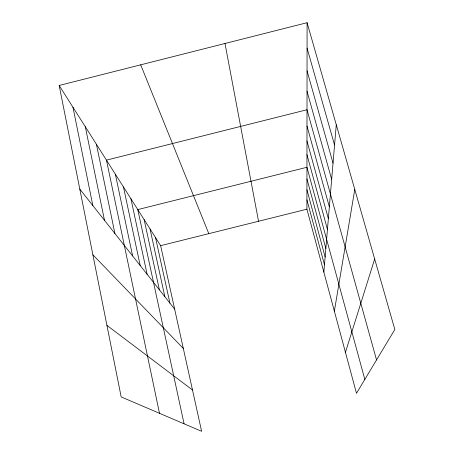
<?xml version="1.0" encoding="UTF-8"?>
<svg xmlns="http://www.w3.org/2000/svg" width="454" height="454" viewBox="0 0 454 454"><rect width="100%" height="100%" fill="white"/><g stroke="black" fill="none" stroke-linecap="round" stroke-linejoin="round"><path stroke-width="0.68" d="M307.091 22.7L394.832 329.502L356.481 393.317L306.915 209.198L307.091 22.7L59.168 85.471L121.173 396.927L201.61 431.3L160.637 245.665L59.168 85.471M323.855 272.128L336.272 124.737M334.36 311.143L354.778 189.443M345.449 352.338L374.669 259.001M160.637 245.665L306.915 209.198M106.934 325.382L192.49 389.986M92.877 254.785L183.325 348.456M79.796 189.085L174.642 309.123M140.7 64.826L208.812 233.651M307.069 48.113L334.558 145.064M307.046 70.835L333.037 163.173M307.029 91.26L331.67 179.398M376.542 359.943L307.012 109.732L106.463 160.143L159.49 413.299M306.995 126.036L329.349 206.911M306.978 140.95L328.361 218.669M306.966 154.649L327.453 229.44M364.829 379.425L306.955 167.271L137.789 209.595L184.069 423.803M306.944 178.938L325.847 248.491M306.932 189.761L325.138 256.958M306.927 199.817L324.474 264.813M155.529 237.595L169.927 303.153M150.041 228.935L164.864 296.74M144.145 219.628L159.405 289.839M130.917 198.738L147.13 274.301M123.46 186.963L140.195 265.522M115.339 174.149L132.625 255.942M96.418 144.281L114.924 233.543M85.312 126.751L104.488 220.338M72.969 107.258L92.854 205.611M224.991 43.488L258.547 221.257"/></g></svg>
